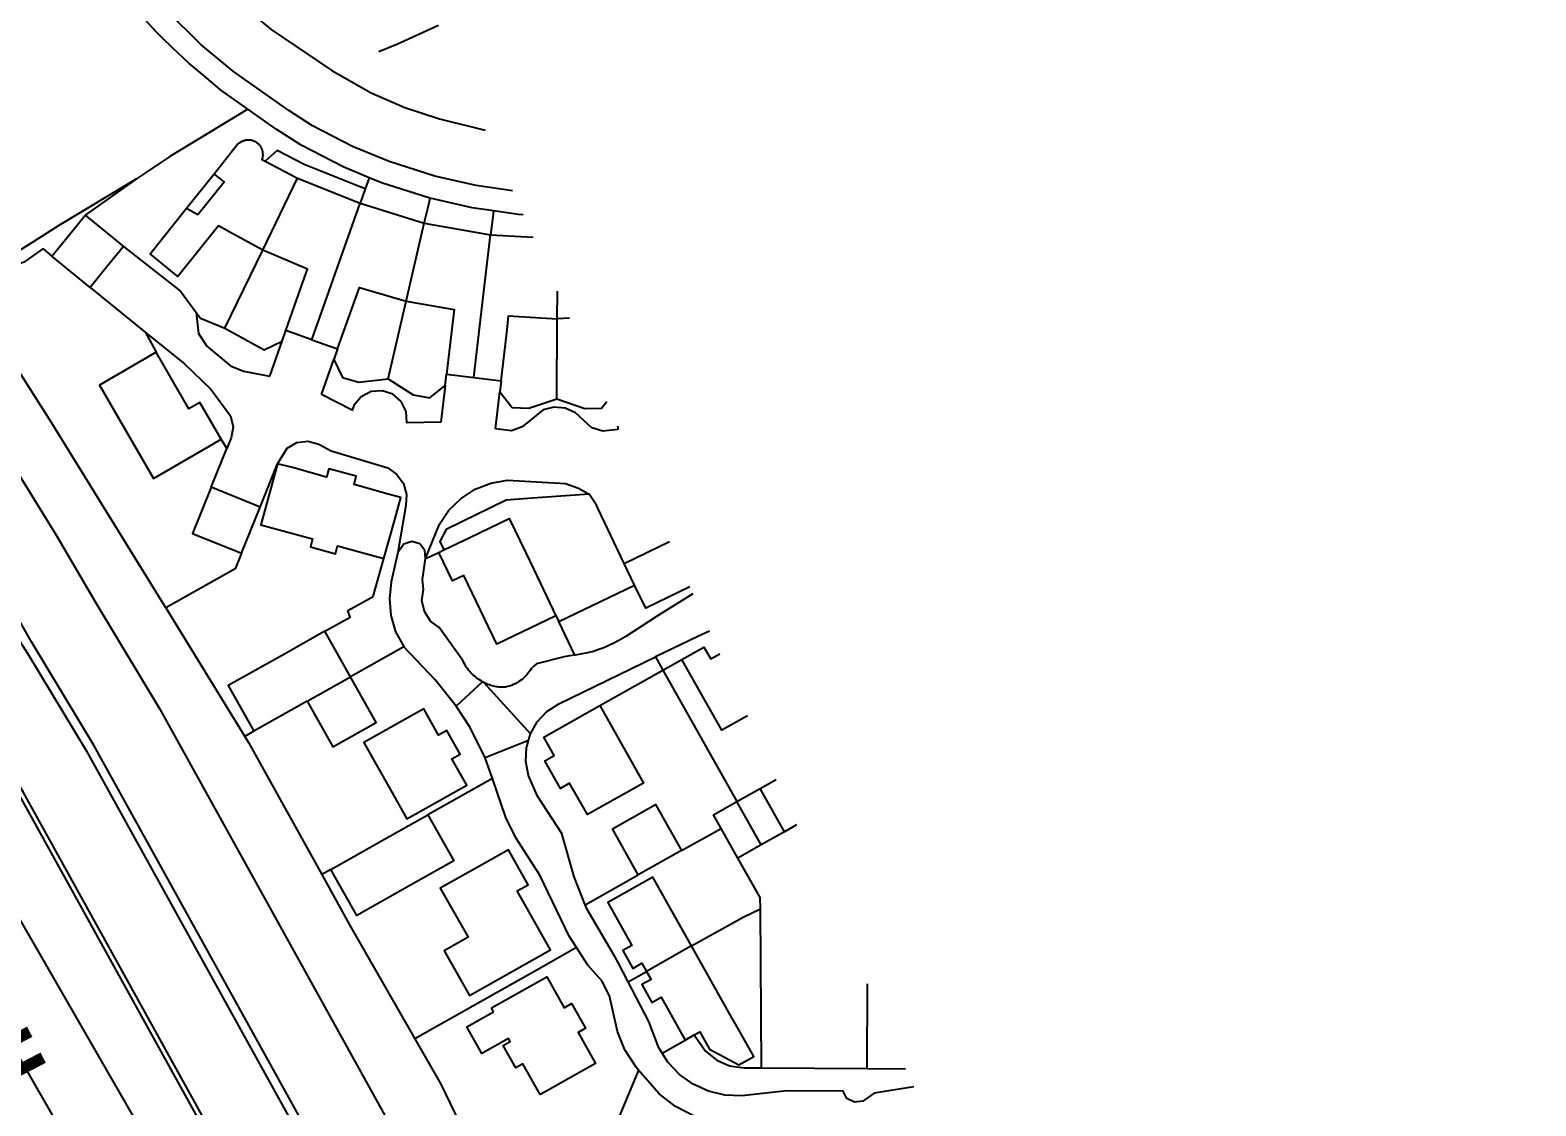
# Model space of a CAD drawing. Header units: millimetres. Extents: x 111502 to 977541, y 8702 to 1044108.
# Drawn here: x 489526 to 489686, y 239113.6 to 239228 of the extents above; entities that cross this region are included whole.
import ezdxf

# ---------------------------------------------------------------- set-up
doc = ezdxf.new("R2010")
doc.units = ezdxf.units.MM
doc.header["$LTSCALE"] = 0.25
doc.linetypes.add('DASHED2', pattern=[9.525, 6.35, -3.175])
doc.layers.add('E HVSS As Laid HV', color=10, linetype='Continuous')
doc.layers.add('X HVSS Site Background', color=8, linetype='Continuous')
doc.styles.add('Arial', font='arial.ttf')

# ---------------------------------------------------------------- blocks, each defined once
blk = doc.blocks.new('OS MAP 060722')
at = {"layer": 'X HVSS Site Background'}
for points in [[(795.34, -126.31), (714.25, 20.36), (707.39, 31.73), (703.14, 38.63), (689.42, 60.17), (680.12, 74.77), (678.82, 76.75), (677.78, 78.76), (677.06, 80.63), (676.49, 82.79), (676.12, 85.67), (676.1, 87.59), (676.26, 89.43), (676.65, 91.23), (676.89, 92.06), (678.41, 97.39), (679.96, 101.42), (685.27, 107.09)], [(738.51, 93.25), (735.6, 95.3), (734.09, 96.62), (732.26, 98.16), (730.49, 99.77), (729.42, 100.83), (728.79, 101.45), (727.16, 103.2), (724.23, 106.73), (722.82, 108.66), (721.48, 110.64), (720.23, 112.68), (718.1, 116.62), (715.75, 121.72)], [(725.8, 119.79), (728.75, 114.81), (731.19, 111.39), (734.31, 107.75), (737.97, 104.2), (740.98, 101.73), (747.45, 97.36), (751.62, 95), (755.19, 93.42), (758.9, 92.23), (763.76, 91.03)], [(766.64, 84.59), (762.79, 85.14), (758.4, 86.15), (753.54, 87.69), (749.66, 89.3), (745.4, 91.5), (742.87, 93.11), (736.98, 97.26), (733.52, 100.13), (729.89, 103.71), (726.73, 107.32), (724.1, 110.97), (721.29, 115.58), (720.57, 117)], [(795.92, -126.31), (775.17, -88.66), (714.67, 20.64), (707.82, 31.99), (703.57, 38.89), (689.42, 61.1), (680.35, 75.34), (679.21, 77.07), (678.26, 78.91), (677.52, 80.84), (676.99, 82.84), (676.62, 85.73), (676.6, 87.56), (676.76, 89.37), (677.24, 91.61), (678.11, 93.79), (679.67, 96.45), (680.97, 98.24), (682.5, 99.94), (684.36, 101.58), (685.72, 102.58)], [(691.59, 101.8), (691.98, 101.18), (692.25, 100.47), (692.76, 96.65), (693.29, 92.07), (694.62, 87.64), (696.9, 82.33), (718.12, 48.04), (722.37, 40.79), (729.17, 29.49), (815.47, -126.31)], [(758.77, 102.16), (754.37, 100.14), (752.46, 99.36)], [(738.51, 93.25), (734.56, 90.86)], [(751.41, 85.97), (748.65, 87.12), (744.2, 89.42), (741.53, 91.12), (738.51, 93.25)], [(734.56, 90.86), (730.22, 88.24), (727.62, 86.48), (726.67, 85.84)], [(734.92, 86.39), (737.29, 89.36), (737.33, 89.41), (737.37, 89.46), (737.41, 89.51), (737.46, 89.56), (737.51, 89.6), (737.56, 89.64), (737.61, 89.68), (737.66, 89.72), (737.72, 89.76), (737.77, 89.79), (737.83, 89.82), (737.89, 89.85), (737.95, 89.87), (738.01, 89.9), (738.07, 89.92), (738.14, 89.94), (738.2, 89.95), (738.26, 89.97), (738.33, 89.98), (738.39, 89.99), (738.46, 90), (738.52, 90), (738.59, 90), (738.65, 90), (738.72, 90), (738.78, 89.99), (738.85, 89.98), (738.91, 89.97), (738.98, 89.95), (739.04, 89.94), (739.1, 89.92), (739.16, 89.89), (739.22, 89.87), (739.28, 89.84), (739.34, 89.81), (739.4, 89.77), (739.45, 89.73), (739.51, 89.69), (739.56, 89.65), (739.6, 89.61), (739.65, 89.56), (739.7, 89.51), (739.74, 89.46), (739.78, 89.41), (739.81, 89.36), (739.85, 89.3), (739.88, 89.25), (739.91, 89.19), (739.94, 89.13), (739.97, 89.07), (739.99, 89.01), (740.02, 88.95), (740.03, 88.89), (740.05, 88.82), (740.07, 88.76), (740.08, 88.69), (740.09, 88.63), (740.09, 88.56), (740.1, 88.5), (740.1, 88.43), (740.1, 88.37), (740.09, 88.3), (740.08, 88.24), (740.07, 88.17), (740.06, 88.11), (740.04, 88.05), (740.03, 87.98), (740, 87.91), (740.36, 87.72)], [(689.42, 75.34), (690.09, 74.65), (691.43, 72.9), (710.07, 43.19), (715.12, 35.39), (721.32, 25.09), (805.12, -126.31)], [(806.32, -126.31), (722.17, 25.59), (715.52, 36.64), (711.47, 43.69)], [(750.19, 85.11), (744.51, 87.36), (741.63, 88.87), (740.36, 87.72)], [(740.36, 87.72), (743.81, 85.92)], [(726.67, 85.84), (718.42, 80.89), (715.75, 79.2), (712.26, 77)], [(726.67, 85.84), (721.21, 81.99)], [(731.99, 82.72), (734.92, 86.39)], [(731.99, 82.72), (733.2, 82.06), (736.01, 85.52), (734.92, 86.39)], [(740.1, 78.27), (743.81, 85.92)], [(743.81, 85.92), (750.46, 83.28)], [(750.99, 84.79), (750.19, 85.11)], [(751.41, 85.97), (750.99, 84.79)], [(757.89, 83.81), (757.77, 83.83), (752.72, 85.43), (751.41, 85.97)], [(745.31, 68.76), (747.57, 75.14), (750.46, 83.28)], [(750.99, 84.79), (750.46, 83.28)], [(750.46, 83.28), (757.27, 81.14)], [(757.27, 81.14), (757.64, 82.7), (757.89, 83.81)], [(764.62, 82.45), (762.35, 82.78), (757.89, 83.81)], [(717.67, 77.64), (719.44, 79.81), (721.21, 81.99)], [(721.21, 81.99), (725.3, 78.67)], [(740.1, 78.27), (736.91, 80), (735.38, 80.85), (731.07, 75.46), (728.13, 77.89), (731.99, 82.72)], [(764.62, 82.45), (764.51, 81.5), (764.32, 79.91)], [(767.78, 82.04), (767.3, 82.07), (764.62, 82.45)], [(755.35, 72.86), (757.27, 81.14)], [(757.27, 81.14), (764.32, 79.91)], [(725.3, 78.67), (723.53, 76.49), (721.76, 74.31)], [(725.3, 78.67), (731.35, 73.9), (733.01, 71.66)], [(762.54, 64.74), (763.47, 72.66), (764.32, 79.91)], [(764.32, 79.91), (768.86, 79.64)], [(729.79, 40.25), (717.68, 59.89), (708.1, 74.9), (709.78, 75.44), (714.86, 77.08), (716.74, 78.4), (717.67, 77.64)], [(721.76, 74.31), (717.67, 77.64)], [(736.07, 70), (740.1, 78.27)], [(742.56, 69.73), (744.38, 74.87), (744.87, 76.27), (740.1, 78.27)], [(721.76, 74.31), (727.64, 69.53)], [(748.06, 67.78), (749.88, 72.92), (750.38, 74.32), (755.35, 72.86)], [(771.41, 70.98), (771.43, 73.9)], [(819.15, -176.46), (819.01, -176.2), (807.91, -161.56), (796.65, -140.73), (788.94, -126.31), (787.51, -123.64), (772.25, -95.68), (759.41, -72.36), (748.54, -52.87), (733.71, -26.66), (727.7, -16.12), (715.85, 4.49), (705.79, 21.81), (698.73, 33.73), (698.68, 33.82), (691.46, 45.64), (689.42, 48.9), (684.11, 57.38), (680.76, 62.63), (676.24, 69.57), (674.03, 72.85)], [(753.44, 64.6), (755.35, 72.86)], [(755.35, 72.86), (760.44, 71.97), (760.27, 70.5), (759.64, 65.09)], [(733.01, 71.66), (733.47, 71.03), (736.07, 70)], [(733.01, 71.66), (733.27, 69.43), (734.17, 68.08), (736.67, 65.99), (738.05, 65.41), (740.84, 64.89)], [(765.44, 64.4), (766.07, 69.82), (766.24, 71.29), (771.41, 70.98)], [(771.38, 62.49), (771.41, 70.98)], [(772.71, 71.05), (771.41, 70.98)], [(827.49, -215.84), (816.8, -195.17), (801.07, -164.94), (790.12, -144.22), (781.01, -127.19), (780.53, -126.31), (765.77, -99.25), (752.94, -75.97), (742.11, -56.52), (727.28, -30.32), (721.28, -19.81), (709.41, 0.85), (706.37, 6.09), (699.43, 18.02), (692.4, 29.9), (689.42, 34.79), (685.21, 41.69), (677.88, 53.39), (675.67, 56.64), (673.89, 59.4), (670.74, 64.27), (669.97, 65.44), (666.95, 69.93)], [(727.64, 69.53), (727.81, 69.21), (728.76, 67.43)], [(727.64, 69.53), (731.77, 66.18), (734.57, 63.5), (736.69, 60.65), (736.95, 59.49), (736.73, 58.32), (736.27, 57.21)], [(736.07, 70), (740.25, 67.68), (742.16, 68.6)], [(742.16, 68.6), (742.56, 69.73)], [(745.31, 68.76), (742.56, 69.73)], [(728.76, 67.43), (722.73, 63.93), (728.49, 54.02), (734.3, 57.39), (735.68, 58.19)], [(735.68, 58.19), (733.43, 62.07), (732.26, 61.4), (728.76, 67.43)], [(740.84, 64.89), (742.16, 68.6)], [(745.31, 68.76), (748.06, 67.78)], [(748.06, 67.78), (747.66, 66.65)], [(746.34, 62.94), (747.66, 66.65)], [(747.66, 66.65), (748.57, 64.73), (750.3, 64.26), (753.44, 64.6)], [(753.44, 64.6), (756.11, 62.91), (757.87, 62.57), (759.5, 63.9)], [(759.5, 63.9), (759.64, 65.09)], [(759.64, 65.09), (762.54, 64.74)], [(762.54, 64.74), (765.44, 64.4)], [(765.44, 64.4), (765.3, 63.21)], [(759.04, 59.98), (755.42, 59.93), (755.36, 61.12), (754.83, 62.19), (753.93, 62.98), (752.8, 63.34), (751.61, 63.24), (750.56, 62.69), (749.8, 61.77), (749.6, 61.28), (746.34, 62.94)], [(759.5, 63.9), (759.04, 59.98)], [(764.84, 59.3), (765.3, 63.21)], [(765.3, 63.21), (766.61, 61.54), (768.4, 61.47), (771.37, 62.49), (771.38, 62.49)], [(771.38, 62.49), (774.36, 61.44), (776.12, 61.49), (776.68, 62.19)], [(777.87, 59.23), (776.24, 59.03), (775.1, 59.4), (773.34, 61), (772.24, 61.49), (771.05, 61.59), (769.9, 61.3), (767.68, 59.49), (766.56, 59.09), (764.84, 59.3)], [(777.83, 59.62), (777.87, 59.23)], [(736.27, 57.21), (735.68, 58.19)], [(741.68, 55.56), (742.69, 57.23), (743.72, 57.83), (744.9, 57.97), (746.05, 57.65), (747.38, 56.96), (753.41, 55.15), (754.37, 54.45), (755.06, 53.47), (755.38, 52.32), (755.31, 51.13), (754.48, 46.14)], [(734.61, 53.07), (736.27, 57.21)], [(739.81, 50.97), (741.68, 55.56)], [(741.68, 55.56), (739.9, 49.1), (741.47, 48.66), (745.4, 47.58), (745.17, 46.74), (747.82, 46.02), (748.05, 46.85), (751.65, 45.86), (752.98, 45.5)], [(752.98, 45.5), (754.18, 49.77), (754.79, 51.99), (753.44, 52.36), (749.81, 53.36), (750.05, 54.24), (747.13, 55.04), (746.89, 54.16), (743.26, 55.16), (741.68, 55.56)], [(734.61, 53.07), (732.63, 48.18), (737.84, 46.07)], [(739.81, 50.97), (734.61, 53.07)], [(757.42, 45.49), (758.89, 49.14), (759.89, 50.63), (761.18, 51.88), (762.68, 52.86), (764.36, 53.52), (766.12, 53.84), (772.27, 53.49), (773.67, 52.99), (774.82, 52.35)], [(774.82, 52.35), (768.27, 51.88), (765.98, 51.72), (759.59, 48.59), (758.92, 47.32), (759.35, 46.42)], [(778.52, 44.99), (775.71, 50.85), (775.58, 51.19), (774.82, 52.35)], [(737.84, 46.07), (739.81, 50.97)], [(759.35, 46.42), (762.1, 47.74), (766.31, 49.76), (768.07, 46.11), (768.91, 44.35), (771.27, 39.43)], [(757.42, 45.49), (757.34, 46.35), (756.79, 47.05), (755.94, 47.3), (755.09, 47.04), (754.48, 46.14)], [(778.52, 44.99), (783.35, 47.31)], [(737.84, 46.07), (737.16, 44.4), (729.79, 40.25)], [(746.69, 37.77), (749.4, 39.26), (749.14, 39.98), (751.85, 41.47), (752.98, 45.5)], [(754.48, 46.14), (753.77, 43.02), (753.56, 41.23), (753.71, 39.44), (754.23, 37.72), (755.09, 36.15), (755.11, 36.13)], [(763.47, 32.41), (763.31, 32.49), (763.15, 32.6), (762.98, 32.71), (762.82, 32.82), (762.67, 32.95), (762.52, 33.08), (762.37, 33.21), (762.24, 33.35), (762.1, 33.5), (761.98, 33.65), (761.86, 33.81), (761.74, 33.97), (761.64, 34.14), (761.54, 34.31), (761.45, 34.48), (761.36, 34.66), (758.86, 38.18), (757.93, 38.86), (757.28, 39.86), (757.02, 41.03), (757.2, 42.21), (757.09, 43.28), (757.42, 45.49)], [(757.42, 45.49), (758.81, 46.16)], [(758.81, 46.16), (759.35, 46.42)], [(771.27, 39.43), (764.99, 36.41), (761.49, 43.71), (760.27, 43.13), (758.81, 46.16)], [(779.63, 42.68), (778.52, 44.99)], [(771.57, 38.81), (779.63, 42.68)], [(785.84, 41.74), (781.96, 39.35), (778.7, 37.22), (777.95, 36.78), (777.43, 36.51), (776.9, 36.26), (776.36, 36.03), (775.82, 35.82), (775.26, 35.64), (774.45, 35.44), (773.88, 35.34), (773.3, 35.25), (773.29, 35.25)], [(785.51, 42.49), (780.81, 40.24), (779.63, 42.68)], [(729.79, 40.25), (738.2, 26.6)], [(771.27, 39.43), (771.57, 38.81)], [(773.29, 35.25), (771.57, 38.81)], [(746.69, 37.77), (742.09, 35.18), (736.44, 32), (739.17, 27.15)], [(749.42, 32.92), (746.69, 37.77)], [(787.61, 37.8), (786.37, 37.23), (781.86, 35.05)], [(755.11, 36.13), (749.42, 32.92)], [(760.67, 29.82), (758.42, 32.62), (755.11, 36.13)], [(773.29, 35.25), (773.28, 35.25), (772.72, 35.16), (772.15, 35.05), (769.22, 34.31), (768.92, 34.07), (768.78, 33.93), (768.65, 33.78), (768.53, 33.62), (768.41, 33.46), (768.29, 33.3), (768.17, 33.15), (768.04, 33), (767.9, 32.85), (767.76, 32.72), (767.6, 32.6), (767.32, 32.42), (767.13, 32.31), (766.94, 32.2), (766.74, 32.1), (766.53, 32.02), (766.33, 31.95), (766.12, 31.89), (765.9, 31.85), (765.75, 31.83), (765.61, 31.82), (765.47, 31.82), (765.33, 31.83), (765.19, 31.84), (765.05, 31.86), (764.91, 31.88), (764.77, 31.91), (764.63, 31.94), (764.49, 31.98), (764.35, 32.02), (764.22, 32.07), (764.08, 32.12), (763.95, 32.18), (763.82, 32.24), (763.69, 32.3), (763.56, 32.36)], [(784.66, 34.78), (787.01, 36.1), (787.72, 34.84), (788.69, 35.39)], [(768.55, 26.86), (769.29, 28.16), (770.31, 29.25), (771.57, 30.07), (781.86, 35.05)], [(775.95, 29.88), (782.64, 33.65)], [(781.86, 35.05), (782.64, 33.65)], [(782.64, 33.65), (784.66, 34.78)], [(782.64, 33.65), (790.49, 19.67)], [(791.64, 28.8), (788.9, 27.25), (784.66, 34.78)], [(744.82, 30.33), (749.42, 32.92)], [(744.82, 30.33), (747.55, 25.48), (752.15, 28.07), (749.42, 32.92)], [(763.47, 32.41), (760.67, 29.82)], [(763.56, 32.36), (763.47, 32.41)], [(763.56, 32.36), (768.55, 26.86)], [(744.82, 30.33), (739.17, 27.15)], [(752.72, 22.64), (755.42, 17.83), (761.79, 21.41), (760.21, 24.21), (761.1, 24.7), (759.67, 27.24), (758.78, 26.75), (757.21, 29.54), (750.85, 25.96), (752.16, 23.62), (752.72, 22.64)], [(763.76, 24.32), (762.14, 27.54), (760.67, 29.82)], [(775.95, 29.88), (780.58, 21.65), (774.61, 18.29), (772.73, 21.63), (771.75, 21.08), (770.1, 24.01), (771.08, 24.56), (769.98, 26.52), (775.95, 29.88)], [(739.17, 27.15), (738.2, 26.6)], [(738.2, 26.6), (738.6, 25.96), (746.38, 11.92)], [(768.36, 26.18), (763.76, 24.32)], [(774.39, 8.71), (773.2, 11.68), (771.91, 16.29), (769.3, 20.25), (768.37, 22.46), (768.08, 23.92), (768.14, 25.42), (768.16, 25.5), (768.36, 26.18)], [(768.36, 26.18), (768.55, 26.86)], [(764.51, 22.13), (763.76, 24.32)], [(764.51, 22.13), (757.66, 18.28)], [(773.47, 4.16), (772.69, 5.38), (769.57, 11.86), (767.02, 15.83), (765.93, 17.97), (764.51, 22.13)], [(790.49, 19.67), (792.97, 21.07)], [(792.97, 21.07), (794.68, 22.03)], [(795.56, 16.47), (792.97, 21.07)], [(780.02, 11.88), (777.27, 16.77), (781.87, 19.36), (784.62, 14.47)], [(788.83, 16.83), (788.01, 18.28), (790.49, 19.67)], [(793.08, 15.08), (790.49, 19.67)], [(757.66, 18.28), (760.42, 13.38), (755.82, 10.79), (750.09, 7.56), (747.34, 12.46)], [(747.34, 12.46), (753.06, 15.69), (757.66, 18.28)], [(784.62, 14.47), (788.83, 16.83)], [(790.6, 13.68), (788.83, 16.83)], [(795.56, 16.47), (793.08, 15.08)], [(796.84, 17.19), (795.56, 16.47)], [(764.61, 0.49), (770.68, 3.91), (767.14, 10.18), (768.32, 10.84), (766.23, 14.56), (764.84, 13.78), (763.14, 12.82), (758.98, 10.48), (761.93, 5.26), (759.38, 3.82), (762.07, -0.94), (764.61, 0.49)], [(784.62, 14.47), (780.02, 11.88)], [(793.08, 15.08), (790.6, 13.68)], [(793.01, 8.28), (793, 9.49), (790.6, 13.68)], [(747.34, 12.46), (746.38, 11.92)], [(746.38, 11.92), (749.34, 6.58), (756.27, -5.52)], [(774.39, 8.71), (780.02, 11.88)], [(785.7, 4.33), (781.58, 11.64), (776.79, 8.94), (779.35, 4.39), (778.37, 3.84), (779.43, 1.95), (780.41, 2.5), (780.9, 1.63)], [(777.55, 3.15), (774.56, 8.28), (774.39, 8.71)], [(785.7, 4.33), (791.16, 7.41), (793.01, 8.28)], [(793.14, -8.62), (793.01, 8.28)], [(773.47, 4.16), (769.72, 2.05)], [(780.04, -8.85), (779.79, -8.56), (778.6, -6.71), (777.8, -4.77), (776.95, -0.97), (776.14, 0.63), (774.67, 2.3), (773.47, 4.16)], [(785.7, 4.33), (780.9, 1.63)], [(785.98, -5.12), (786.56, -4.79), (787.6, -6.64), (790.72, -8.29), (792.3, -7.4), (790.85, -4.82), (789.81, -2.97), (785.7, 4.33)], [(769.72, 2.05), (756.27, -5.52)], [(778.95, 0.53), (777.88, 2.58), (777.55, 3.15)], [(778.95, 0.53), (780.9, 1.63)], [(780.9, 1.63), (781.39, 0.77), (780.41, 0.22), (781.47, -1.68), (782.45, -1.12), (785.01, -5.67)], [(764.65, -2.66), (764.42, -2.25), (770.29, 1.05), (772.14, -2.23), (772.93, -1.78), (774.42, -4.42), (773.62, -4.87), (775.47, -8.15), (772.63, -9.75), (770.43, -10.99), (769.6, -11.46), (767.76, -8.2), (767.01, -8.62), (765.66, -6.23), (766.42, -5.81), (766.24, -5.49), (763.39, -7.09), (761.8, -4.26), (764.65, -2.66)], [(782.57, -7.05), (782.21, -6.48), (781.14, -3.69), (778.95, 0.53)], [(804.34, -8.69), (804.41, 0.3)], [(756.27, -5.52), (759.03, -10.34), (763.63, -19.88), (764.65, -21.72)], [(782.57, -7.05), (785.01, -5.67)], [(785.01, -5.67), (785.98, -5.12)], [(785.98, -5.12), (787.18, -6.86), (788.36, -7.79), (789.73, -8.39), (791.29, -8.61), (793.14, -8.62)], [(809.31, -10.63), (805.1, -11.32), (803.88, -12.16), (803, -12.28), (802.21, -11.87), (801.79, -11.09), (795.81, -11.06), (791.03, -11.61), (789.24, -11.53), (787.49, -11.11), (785.86, -10.36), (784.4, -9.31), (783.17, -8), (782.57, -7.05)], [(780.04, -8.85), (777.82, -14.23)], [(790.78, -14.58), (790.04, -14.61), (787.96, -14.35), (785.95, -13.74), (783.98, -12.73), (782.24, -11.39), (780.04, -8.85)], [(793.14, -8.62), (804.34, -8.69)], [(804.34, -8.69), (808.45, -8.71)]]:
    blk.add_lwpolyline(points, dxfattribs=at)

msp = doc.modelspace()

# ---------------------------------------------------------------- linework, layer by layer
at = {"lineweight": 0}
msp.add_circle((488727.82, 239008.33), 11388.42, dxfattribs=at)

# ---------------------------------------------------------------- block references
at = {"layer": 'E HVSS As Laid HV', "linetype": 'DASHED2', "lineweight": 0}
msp.add_blockref('OS MAP 060722', (488810.58, 239126.31), dxfattribs=at)

# ---------------------------------------------------------------- texts
at = {"lineweight": 0, "insert": (489481.39, 239206.04), "char_height": 10, "attachment_point": 1, "rotation": 297.4597, "style": 'Arial'}
msp.add_mtext_dynamic_manual_height_columns('A4146 Tongwell Street ', width=152.4437, gutter_width=10, heights=[0], dxfattribs=at)

doc.saveas('drawing.dxf')
